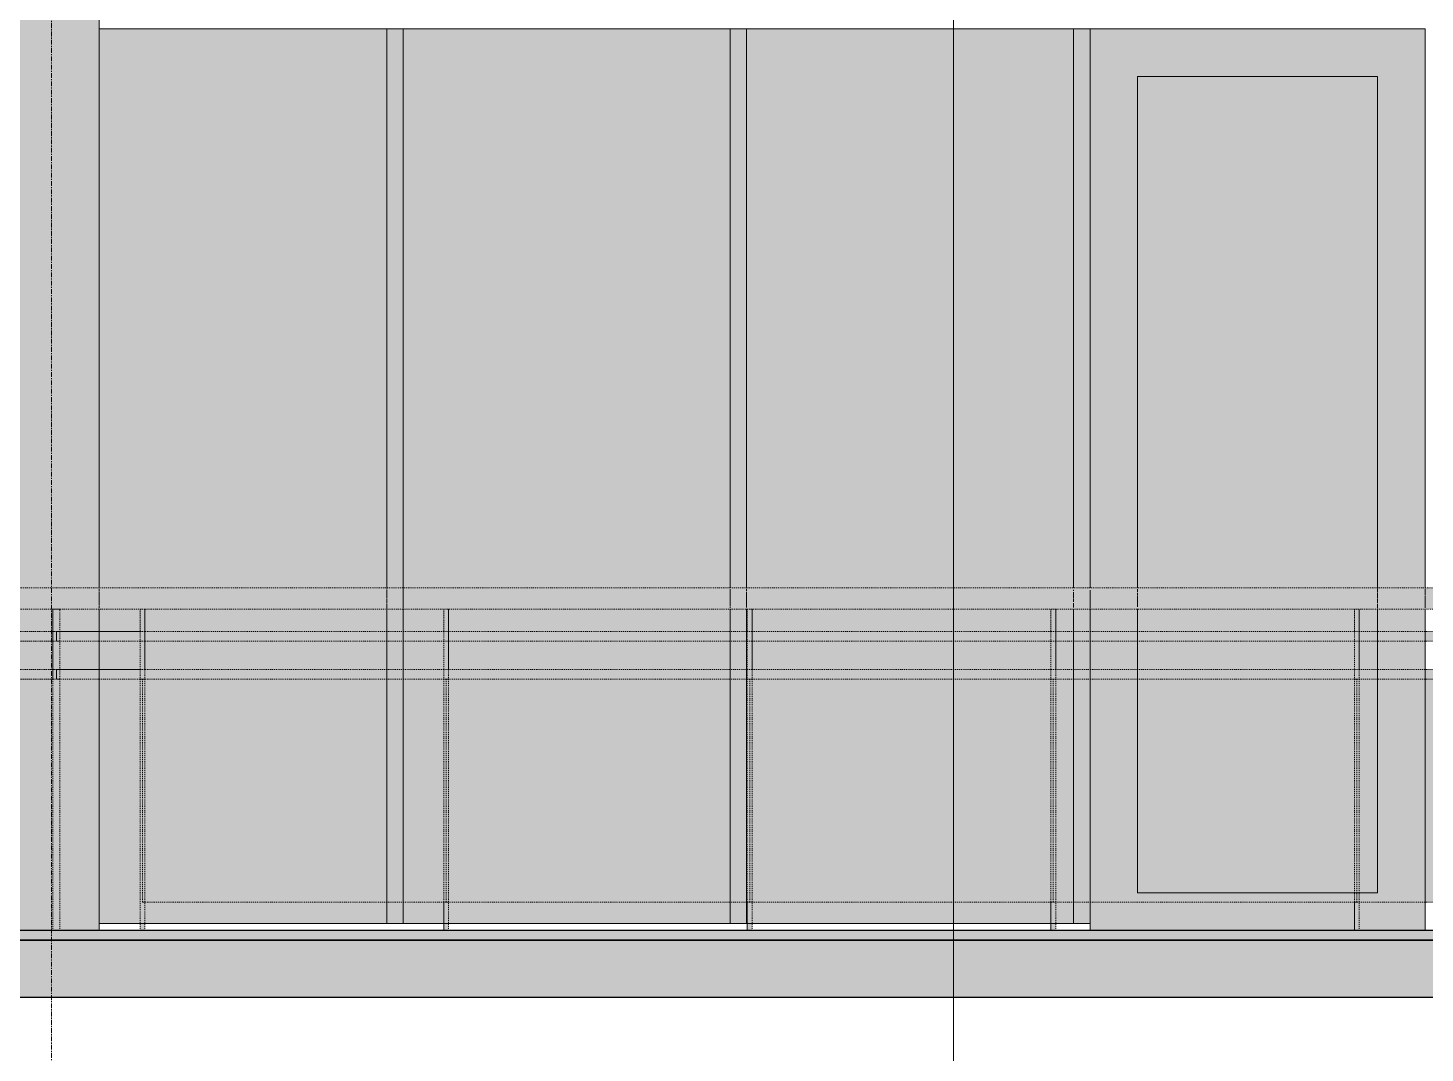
# Model space of a CAD drawing. Header units: inches. Extents: x -55396 to -733, y -290 to 853.
# Drawn here: x -24246.4 to -24099.1, y -11.9 to 96.1 of the extents above; entities that cross this region are included whole.
import ezdxf

# ---------------------------------------------------------------- set-up
doc = ezdxf.new("R2010")
doc.units = ezdxf.units.IN
doc.header["$MEASUREMENT"] = 0
for name, pattern in [('Dash 1_16_', [0.125, 0.0625, -0.0625]), ('Grid Line 1_2_', [0.875, 0.5, -0.125, 0.125, -0.125]), ('Grid Line 1_2__2_', [0.875, 0.5, -0.125, 0.125, -0.125])]:
    doc.linetypes.add(name, pattern=pattern)
for name, color, linetype, lineweight in [('A-DOOR', 31, 'Continuous', 9), ('A-FLOR', 192, 'Continuous', 9), ('A-FLOR-HRAL', 11, 'Continuous', 9), ('A-FLOR-LEVL', 51, 'Continuous', 9), ('A-GLAZ-CURT', 52, 'Continuous', 9), ('A-GLAZ-CWMG', 51, 'Continuous', 9), ('G-ANNO-SYMB', 111, 'Continuous', 9), ('S-BEAM', 12, 'Continuous', 9), ('S-GRID', 1, 'Continuous', 9)]:
    doc.layers.add(name, color=color, linetype=linetype, lineweight=lineweight)

# ---------------------------------------------------------------- blocks, each defined once
blk = doc.blocks.new('Locker Rooms and Restrooms_rvt-1-Section 13')
at = {"layer": 'A-FLOR-LEVL', "linetype": 'Grid Line 1_2__2_'}
blk.add_line((-26557.32, 0), (-21746.96, 0), dxfattribs=at)
blk = doc.blocks.new('Struct_Xcel_Sports Complex_rvt-1-Section 13')
at = {"layer": 'A-FLOR'}
blk.add_hatch(color=254, dxfattribs=at).paths.add_polyline_path([(-26273.39, -6), (-22066.14, -6), (-22066.14, 0), (-26273.39, 0), (-26273.39, -1.58)], flags=0)
at = {"layer": 'A-FLOR', "color": 130, "lineweight": 25}
for p, q in [((-22066.14, 0), (-26273.39, 0)), ((-26273.39, -6), (-22066.14, -6))]:
    blk.add_line(p, q, dxfattribs=at)
blk = doc.blocks.new('Railing - 3_4_-V53-Section 13')
at = {"layer": 'A-FLOR-HRAL', "linetype": 'Dash 1_16_', "transparency": 33554432}
blk.add_hatch(color=256, dxfattribs=at).paths.add_polyline_path([(-24243.02, 1), (-24243.02, 34.87), (-24243.77, 34.87), (-24243.77, 1)], flags=0)
at = {"layer": 'A-FLOR-HRAL', "linetype": 'Dash 1_16_'}
for p, q in [((-24243.77, 34.87), (-24243.77, 32.5)), ((-24243.02, 34.87), (-24243.77, 34.87)), ((-24243.77, 32.5), (-24243.77, 34.87)), ((-24243.77, 34.87), (-24243.02, 34.87)), ((-24243.02, 32.5), (-24243.02, 34.87)), ((-24243.02, 32.5), (-24243.02, 34.87)), ((-24243.77, 32.47), (-24243.77, 31.5)), ((-24243.77, 31.5), (-24243.77, 32.47)), ((-24243.02, 31.5), (-24243.02, 32.5)), ((-24243.02, 31.5), (-24243.02, 32.5)), ((-24243.77, 31.5), (-24243.77, 28.5)), ((-24243.77, 28.5), (-24243.77, 31.5)), ((-24243.02, 28.5), (-24243.02, 31.5)), ((-24243.02, 28.5), (-24243.02, 31.5)), ((-24243.77, 28.47), (-24243.77, 27.5)), ((-24243.77, 27.5), (-24243.77, 28.47)), ((-24243.02, 27.5), (-24243.02, 28.5)), ((-24243.02, 27.5), (-24243.02, 28.5)), ((-24243.77, 27.5), (-24243.77, 1)), ((-24243.77, 1), (-24243.77, 27.5)), ((-24243.02, 1), (-24243.02, 27.5)), ((-24243.02, 1), (-24243.02, 27.5))]:
    blk.add_line(p, q, dxfattribs=at)
blk = doc.blocks.new('Railing - 2_ x 1_2_-V94-Section 13')
at = {"layer": 'A-FLOR-HRAL', "linetype": 'Dash 1_16_', "transparency": 33554432}
blk.add_hatch(color=256, dxfattribs=at).paths.add_polyline_path([(-24234.57, 1), (-24234.07, 1), (-24234.07, 34.87), (-24234.57, 34.87), (-24234.57, 17.96)], flags=0)
at = {"layer": 'A-FLOR-HRAL', "linetype": 'Dash 1_16_'}
for p, q in [((-24234.57, 34.87), (-24234.57, 32.5)), ((-24234.07, 34.87), (-24234.57, 34.87)), ((-24234.57, 1), (-24234.57, 34.87)), ((-24234.57, 34.87), (-24234.07, 34.87)), ((-24234.07, 1), (-24234.07, 34.87)), ((-24234.07, 32.5), (-24234.07, 34.87)), ((-24234.57, 32.5), (-24234.57, 31.5)), ((-24234.07, 31.5), (-24234.07, 32.5)), ((-24234.57, 31.5), (-24234.57, 28.5)), ((-24234.07, 28.5), (-24234.07, 31.5)), ((-24234.57, 28.5), (-24234.57, 27.5)), ((-24234.07, 4), (-24234.07, 28.5)), ((-24234.57, 27.5), (-24234.57, 1)), ((-24234.07, 1), (-24234.07, 4))]:
    blk.add_line(p, q, dxfattribs=at)
blk = doc.blocks.new('Railing - 2_ 8_-V95-Section 13')
at = {"layer": 'A-FLOR-HRAL', "linetype": 'Dash 1_16_', "transparency": 33554432}
blk.add_hatch(color=256, dxfattribs=at).paths.add_polyline_path([(-24202.32, 4), (-24202.32, 27.5), (-24234.32, 27.5), (-24234.32, 4), (-24202.57, 4)], flags=0)
at = {"layer": 'A-FLOR-HRAL', "linetype": 'Dash 1_16_'}
for p, q in [((-24234.32, 4), (-24234.32, 27.5)), ((-24234.32, 27.5), (-24234.07, 27.5)), ((-24234.07, 27.5), (-24234.32, 27.5)), ((-24234.32, 27.5), (-24234.32, 4)), ((-24234.07, 27.5), (-24202.57, 27.5)), ((-24202.57, 27.5), (-24234.07, 27.5)), ((-24202.57, 27.5), (-24202.32, 27.5)), ((-24202.32, 27.5), (-24202.57, 27.5)), ((-24202.32, 27.5), (-24202.32, 4)), ((-24202.32, 4), (-24202.32, 27.5)), ((-24234.07, 4), (-24234.32, 4)), ((-24234.32, 4), (-24234.07, 4)), ((-24202.57, 4), (-24234.07, 4)), ((-24234.07, 4), (-24202.57, 4)), ((-24202.32, 4), (-24202.57, 4)), ((-24202.57, 4), (-24202.32, 4))]:
    blk.add_line(p, q, dxfattribs=at)
blk = doc.blocks.new('Railing - 2_ x 1_2_-V96-Section 13')
at = {"layer": 'A-FLOR-HRAL', "linetype": 'Dash 1_16_', "transparency": 33554432}
blk.add_hatch(color=256, dxfattribs=at).paths.add_polyline_path([(-24202.57, 1), (-24202.07, 1), (-24202.07, 34.87), (-24202.57, 34.87), (-24202.57, 17.96)], flags=0)
at = {"layer": 'A-FLOR-HRAL', "linetype": 'Dash 1_16_'}
for p, q in [((-24202.57, 34.87), (-24202.57, 32.5)), ((-24202.07, 34.87), (-24202.57, 34.87)), ((-24202.57, 1), (-24202.57, 34.87)), ((-24202.57, 34.87), (-24202.07, 34.87)), ((-24202.07, 1), (-24202.07, 34.87)), ((-24202.07, 32.5), (-24202.07, 34.87)), ((-24202.57, 32.5), (-24202.57, 31.5)), ((-24202.07, 31.5), (-24202.07, 32.5)), ((-24202.57, 31.5), (-24202.57, 28.5)), ((-24202.07, 28.5), (-24202.07, 31.5)), ((-24202.57, 28.5), (-24202.57, 4)), ((-24202.07, 4), (-24202.07, 28.5)), ((-24202.57, 4), (-24202.57, 1)), ((-24202.07, 1), (-24202.07, 4))]:
    blk.add_line(p, q, dxfattribs=at)
blk = doc.blocks.new('Railing - 2_ 8_-V97-Section 13')
at = {"layer": 'A-FLOR-HRAL', "linetype": 'Dash 1_16_', "transparency": 33554432}
blk.add_hatch(color=256, dxfattribs=at).paths.add_polyline_path([(-24186.75, 4), (-24170.32, 4), (-24170.32, 27.5), (-24202.32, 27.5), (-24202.32, 4), (-24202.07, 4)], flags=0)
at = {"layer": 'A-FLOR-HRAL', "linetype": 'Dash 1_16_'}
for p, q in [((-24202.32, 4), (-24202.32, 27.5)), ((-24202.32, 27.5), (-24202.07, 27.5)), ((-24202.07, 27.5), (-24202.32, 27.5)), ((-24202.32, 27.5), (-24202.32, 4)), ((-24202.07, 27.5), (-24170.57, 27.5)), ((-24170.57, 27.5), (-24202.07, 27.5)), ((-24170.57, 27.5), (-24170.32, 27.5)), ((-24170.32, 27.5), (-24170.57, 27.5)), ((-24170.32, 27.5), (-24170.32, 4)), ((-24170.32, 4), (-24170.32, 27.5)), ((-24202.07, 4), (-24202.32, 4)), ((-24202.32, 4), (-24202.07, 4)), ((-24170.57, 4), (-24202.07, 4)), ((-24202.07, 4), (-24170.57, 4)), ((-24170.32, 4), (-24170.57, 4)), ((-24170.57, 4), (-24170.32, 4))]:
    blk.add_line(p, q, dxfattribs=at)
blk = doc.blocks.new('Railing - 2_ x 1_2_-V98-Section 13')
at = {"layer": 'A-FLOR-HRAL', "linetype": 'Dash 1_16_', "transparency": 33554432}
blk.add_hatch(color=256, dxfattribs=at).paths.add_polyline_path([(-24170.57, 1), (-24170.07, 1), (-24170.07, 34.87), (-24170.57, 34.87), (-24170.57, 17.96)], flags=0)
at = {"layer": 'A-FLOR-HRAL', "linetype": 'Dash 1_16_'}
for p, q in [((-24170.57, 34.87), (-24170.57, 32.5)), ((-24170.07, 34.87), (-24170.57, 34.87)), ((-24170.57, 1), (-24170.57, 34.87)), ((-24170.57, 34.87), (-24170.07, 34.87)), ((-24170.07, 1), (-24170.07, 34.87)), ((-24170.07, 32.5), (-24170.07, 34.87)), ((-24170.57, 32.5), (-24170.57, 31.5)), ((-24170.07, 31.5), (-24170.07, 32.5)), ((-24170.57, 31.5), (-24170.57, 28.5)), ((-24170.07, 28.5), (-24170.07, 31.5)), ((-24170.57, 28.5), (-24170.57, 4)), ((-24170.07, 4), (-24170.07, 28.5)), ((-24170.57, 4), (-24170.57, 1)), ((-24170.07, 1), (-24170.07, 4))]:
    blk.add_line(p, q, dxfattribs=at)
blk = doc.blocks.new('Railing - 2_ x 1_2_-V99-Section 13')
at = {"layer": 'A-FLOR-HRAL', "linetype": 'Dash 1_16_', "transparency": 33554432}
blk.add_hatch(color=256, dxfattribs=at).paths.add_polyline_path([(-24138.57, 1), (-24138.07, 1), (-24138.07, 34.87), (-24138.57, 34.87), (-24138.57, 17.96)], flags=0)
at = {"layer": 'A-FLOR-HRAL', "linetype": 'Dash 1_16_'}
for p, q in [((-24138.57, 34.87), (-24138.57, 32.5)), ((-24138.07, 34.87), (-24138.57, 34.87)), ((-24138.57, 1), (-24138.57, 34.87)), ((-24138.57, 34.87), (-24138.07, 34.87)), ((-24138.07, 1), (-24138.07, 34.87)), ((-24138.07, 32.5), (-24138.07, 34.87)), ((-24138.57, 32.5), (-24138.57, 31.5)), ((-24138.07, 31.5), (-24138.07, 32.5)), ((-24138.57, 31.5), (-24138.57, 28.5)), ((-24138.07, 28.5), (-24138.07, 31.5)), ((-24138.57, 28.5), (-24138.57, 4)), ((-24138.07, 4), (-24138.07, 28.5)), ((-24138.57, 4), (-24138.57, 1)), ((-24138.07, 1), (-24138.07, 4))]:
    blk.add_line(p, q, dxfattribs=at)
blk = doc.blocks.new('Railing - 2_ x 1_2_-V100-Section 13')
at = {"layer": 'A-FLOR-HRAL', "linetype": 'Dash 1_16_', "transparency": 33554432}
blk.add_hatch(color=256, dxfattribs=at).paths.add_polyline_path([(-24106.57, 1), (-24106.07, 1), (-24106.07, 34.87), (-24106.57, 34.87), (-24106.57, 17.96)], flags=0)
at = {"layer": 'A-FLOR-HRAL', "linetype": 'Dash 1_16_'}
for p, q in [((-24106.57, 34.87), (-24106.57, 32.5)), ((-24106.07, 34.87), (-24106.57, 34.87)), ((-24106.57, 1), (-24106.57, 34.87)), ((-24106.57, 34.87), (-24106.07, 34.87)), ((-24106.07, 1), (-24106.07, 34.87)), ((-24106.07, 32.5), (-24106.07, 34.87)), ((-24106.57, 32.5), (-24106.57, 31.5)), ((-24106.07, 31.5), (-24106.07, 32.5)), ((-24106.57, 31.5), (-24106.57, 28.5)), ((-24106.07, 28.5), (-24106.07, 31.5)), ((-24106.57, 28.5), (-24106.57, 4)), ((-24106.07, 4), (-24106.07, 28.5)), ((-24106.57, 4), (-24106.57, 1)), ((-24106.07, 1), (-24106.07, 4))]:
    blk.add_line(p, q, dxfattribs=at)
blk = doc.blocks.new('Railing - Railing-939582-Section 13')
at = {"layer": 'A-FLOR-HRAL', "linetype": 'Dash 1_16_', "transparency": 33554432}
h = blk.add_hatch(color=256, dxfattribs=at)
h.paths.add_polyline_path([(-24595.08, 37.09), (-24595.53, 37.12), (-24595.99, 37.11)], flags=0)
h.paths.add_polyline_path([(-24602.25, 37.11), (-24602.22, 37.03), (-24602.23, 37.09)], flags=0)
h.paths.add_polyline_path([(-24514.77, 36), (-24243.39, 36), (-24243.39, 37.12), (-24325.4, 37.12), (-24342.26, 37.11), (-24359.54, 37.12), (-24601.6, 37.02), (-24602.39, 37.05), (-24602.39, 36.97), (-24602.62, 36.97), (-24602.17, 36.66), (-24601.88, 36.23), (-24601.78, 36), (-24515.06, 36)], flags=0)
h.paths.add_polyline_path([(-24601.79, 36.28), (-24601.96, 36.46), (-24601.84, 36.36), (-24601.8, 36.3)], flags=0)
for points in [[(-24103.31, 36), (-23233.26, 36), (-23233.26, 37.12), (-23280.95, 37.12), (-23314.13, 37.12), (-23793.5, 37.12), (-23849.79, 37.11), (-23863.85, 37.11), (-23888.64, 37.12), (-23964.01, 37.12), (-23982.9, 37.11), (-24022.97, 37.12), (-24243.39, 37.04), (-24243.39, 36), (-24105.29, 36)], [(-23237.15, 34.87), (-23233.26, 34.93), (-23233.26, 36), (-24243.39, 36), (-24243.39, 34.88), (-24195.39, 34.88), (-24163.47, 34.88), (-23690.19, 34.87), (-23238.7, 34.87)], [(-24602.22, 31.5), (-24243.39, 31.5), (-24243.39, 32.5), (-24602.89, 32.5), (-24602.89, 31.5), (-24602.24, 31.5)], [(-23737.48, 31.5), (-23233.26, 31.5), (-23233.26, 32.5), (-24243.39, 32.5), (-24243.39, 31.5), (-23746.12, 31.5)], [(-24601.93, 27.5), (-24243.39, 27.5), (-24243.39, 28.5), (-24602.89, 28.5), (-24602.89, 27.5), (-24602.22, 27.5)], [(-23737.48, 27.5), (-23233.26, 27.5), (-23233.26, 28.5), (-24243.39, 28.5), (-24243.39, 27.5), (-23754.07, 27.5)]]:
    blk.add_hatch(color=256, dxfattribs=at).paths.add_polyline_path(points, flags=0)
h = blk.add_hatch(color=256, dxfattribs=at)
h.paths.add_polyline_path([(-24387.82, 34.87), (-24243.39, 34.96), (-24243.39, 36), (-24601.78, 36), (-24601.92, 35.64), (-24601.84, 35.63), (-24602.09, 35.34), (-24602.35, 35.08), (-24602.35, 35), (-24602.14, 35), (-24602.45, 34.89), (-24600.29, 34.89), (-24596.35, 34.88), (-24596.3, 34.9), (-24553.56, 34.88), (-24535.65, 34.89), (-24399.01, 34.88), (-24393.66, 34.88)], flags=0)
h.paths.add_polyline_path([(-24506.19, 35.31), (-24506.19, 35.31), (-24504.79, 35.64)], flags=0)
at = {"layer": 'A-FLOR-HRAL', "linetype": 'Dash 1_16_'}
for p, q in [((-23233.26, 37.12), (-24243.39, 37.12)), ((-24243.39, 34.87), (-23233.26, 34.87)), ((-24253.85, 32.5), (-24243.39, 32.5)), ((-24243.77, 32.5), (-24253.85, 32.5)), ((-24243.39, 32.5), (-24243.77, 32.5)), ((-24243.39, 32.5), (-24243.39, 31.5)), ((-24243.39, 31.5), (-24243.39, 32.5)), ((-24243.39, 32.5), (-24234.57, 32.5)), ((-24243.02, 32.5), (-24243.39, 32.5)), ((-24234.57, 32.5), (-24243.02, 32.5)), ((-24234.57, 32.5), (-24234.07, 32.5)), ((-24234.07, 32.5), (-24234.57, 32.5)), ((-24234.07, 32.5), (-24202.57, 32.5)), ((-24202.57, 32.5), (-24234.07, 32.5)), ((-24202.57, 32.5), (-24202.07, 32.5)), ((-24202.07, 32.5), (-24202.57, 32.5)), ((-24202.07, 32.5), (-24170.57, 32.5)), ((-24170.57, 32.5), (-24202.07, 32.5)), ((-24170.57, 32.5), (-24170.07, 32.5)), ((-24170.07, 32.5), (-24170.57, 32.5)), ((-24170.07, 32.5), (-24138.57, 32.5)), ((-24138.57, 32.5), (-24170.07, 32.5)), ((-24138.57, 32.5), (-24138.07, 32.5)), ((-24138.07, 32.5), (-24138.57, 32.5)), ((-24138.07, 32.5), (-24106.57, 32.5)), ((-24106.57, 32.5), (-24138.07, 32.5)), ((-24106.57, 32.5), (-24106.07, 32.5)), ((-24106.07, 32.5), (-24106.57, 32.5)), ((-24106.07, 32.5), (-24074.57, 32.5)), ((-24074.57, 32.5), (-24106.07, 32.5)), ((-24243.77, 31.5), (-24253.85, 31.5)), ((-24243.39, 31.5), (-24253.85, 31.5)), ((-24243.39, 31.5), (-24243.77, 31.5)), ((-24243.02, 31.5), (-24243.39, 31.5)), ((-24234.57, 31.5), (-24243.39, 31.5)), ((-24234.57, 31.5), (-24243.02, 31.5)), ((-24234.07, 31.5), (-24234.57, 31.5)), ((-24234.07, 31.5), (-24234.57, 31.5)), ((-24202.57, 31.5), (-24234.07, 31.5)), ((-24202.57, 31.5), (-24234.07, 31.5)), ((-24202.07, 31.5), (-24202.57, 31.5)), ((-24202.07, 31.5), (-24202.57, 31.5)), ((-24170.57, 31.5), (-24202.07, 31.5)), ((-24170.57, 31.5), (-24202.07, 31.5)), ((-24170.07, 31.5), (-24170.57, 31.5)), ((-24170.07, 31.5), (-24170.57, 31.5)), ((-24138.57, 31.5), (-24170.07, 31.5)), ((-24138.57, 31.5), (-24170.07, 31.5)), ((-24138.07, 31.5), (-24138.57, 31.5)), ((-24138.07, 31.5), (-24138.57, 31.5)), ((-24106.57, 31.5), (-24138.07, 31.5)), ((-24106.57, 31.5), (-24138.07, 31.5)), ((-24106.07, 31.5), (-24106.57, 31.5)), ((-24106.07, 31.5), (-24106.57, 31.5)), ((-24074.57, 31.5), (-24106.07, 31.5)), ((-24074.57, 31.5), (-24106.07, 31.5)), ((-24253.85, 28.5), (-24243.39, 28.5)), ((-24243.77, 28.5), (-24253.85, 28.5)), ((-24243.39, 28.5), (-24243.77, 28.5)), ((-24243.39, 28.5), (-24243.39, 27.5)), ((-24243.39, 27.5), (-24243.39, 28.5)), ((-24243.39, 28.5), (-24234.57, 28.5)), ((-24243.02, 28.5), (-24243.39, 28.5)), ((-24234.57, 28.5), (-24243.02, 28.5)), ((-24234.57, 28.5), (-24234.07, 28.5)), ((-24234.07, 28.5), (-24234.57, 28.5)), ((-24234.07, 28.5), (-24202.57, 28.5)), ((-24202.57, 28.5), (-24234.07, 28.5)), ((-24202.57, 28.5), (-24202.07, 28.5)), ((-24202.07, 28.5), (-24202.57, 28.5)), ((-24202.07, 28.5), (-24170.57, 28.5)), ((-24170.57, 28.5), (-24202.07, 28.5)), ((-24170.57, 28.5), (-24170.07, 28.5)), ((-24170.07, 28.5), (-24170.57, 28.5)), ((-24170.07, 28.5), (-24138.57, 28.5)), ((-24138.57, 28.5), (-24170.07, 28.5)), ((-24138.57, 28.5), (-24138.07, 28.5)), ((-24138.07, 28.5), (-24138.57, 28.5)), ((-24138.07, 28.5), (-24106.57, 28.5)), ((-24106.57, 28.5), (-24138.07, 28.5)), ((-24106.57, 28.5), (-24106.07, 28.5)), ((-24106.07, 28.5), (-24106.57, 28.5)), ((-24106.07, 28.5), (-24074.57, 28.5)), ((-24074.57, 28.5), (-24106.07, 28.5)), ((-24243.77, 27.5), (-24253.85, 27.5)), ((-24243.39, 27.5), (-24253.85, 27.5)), ((-24243.39, 27.5), (-24243.77, 27.5)), ((-24243.02, 27.5), (-24243.39, 27.5)), ((-24234.57, 27.5), (-24243.39, 27.5)), ((-24234.57, 27.5), (-24243.02, 27.5)), ((-24234.32, 27.5), (-24234.57, 27.5)), ((-24234.07, 27.5), (-24234.57, 27.5)), ((-24234.07, 27.5), (-24234.32, 27.5)), ((-24202.57, 27.5), (-24234.07, 27.5)), ((-24202.57, 27.5), (-24234.07, 27.5)), ((-24202.07, 27.5), (-24202.57, 27.5)), ((-24202.07, 27.5), (-24202.57, 27.5)), ((-24170.57, 27.5), (-24202.07, 27.5)), ((-24170.57, 27.5), (-24202.07, 27.5)), ((-24170.07, 27.5), (-24170.57, 27.5)), ((-24170.07, 27.5), (-24170.57, 27.5)), ((-24138.57, 27.5), (-24170.07, 27.5)), ((-24138.57, 27.5), (-24170.07, 27.5)), ((-24138.07, 27.5), (-24138.57, 27.5)), ((-24138.07, 27.5), (-24138.57, 27.5)), ((-24106.57, 27.5), (-24138.07, 27.5)), ((-24106.57, 27.5), (-24138.07, 27.5)), ((-24106.07, 27.5), (-24106.57, 27.5)), ((-24106.07, 27.5), (-24106.57, 27.5)), ((-24074.57, 27.5), (-24106.07, 27.5)), ((-24074.57, 27.5), (-24106.07, 27.5))]:
    blk.add_line(p, q, dxfattribs=at)
at = {"layer": 'A-FLOR-HRAL', "linetype": 'Dash 1_16_', "flags": 128}
for points in [[(-24243.39, 37.12), (-24255.39, 37.12), (-24267.38, 37.12), (-24279.34, 37.12), (-24291.26, 37.12), (-24303.12, 37.12), (-24314.92, 37.12), (-24326.65, 37.12), (-24338.27, 37.12), (-24349.8, 37.12), (-24361.2, 37.12), (-24372.48, 37.12), (-24383.61, 37.12), (-24394.58, 37.12), (-24405.39, 37.12), (-24416.01, 37.12), (-24426.45, 37.12), (-24436.68, 37.12), (-24446.69, 37.12), (-24456.48, 37.12), (-24466.04, 37.12), (-24475.34, 37.12), (-24484.39, 37.12), (-24493.17, 37.12), (-24501.68, 37.12), (-24509.89, 37.12), (-24517.81, 37.12), (-24525.43, 37.12), (-24532.73, 37.12), (-24539.71, 37.12), (-24546.36, 37.12), (-24552.67, 37.12), (-24558.64, 37.12), (-24564.26, 37.12), (-24569.52, 37.12), (-24574.42, 37.12), (-24578.95, 37.12), (-24583.11, 37.12), (-24586.89, 37.12), (-24590.29, 37.12), (-24593.31, 37.12), (-24595.93, 37.12), (-24598.17, 37.12), (-24600.01, 37.12), (-24601.45, 37.12), (-24602.5, 37.12), (-24603.14, 37.12), (-24603.39, 37.12), (-24603.39, 37.12)], [(-24243.39, 34.87), (-24255.39, 34.87), (-24267.38, 34.87), (-24279.34, 34.87), (-24291.26, 34.87), (-24303.12, 34.87), (-24314.92, 34.87), (-24326.65, 34.87), (-24338.27, 34.87), (-24349.8, 34.87), (-24361.2, 34.87), (-24372.48, 34.87), (-24383.61, 34.87), (-24394.58, 34.87), (-24405.39, 34.87), (-24416.01, 34.87), (-24426.45, 34.87), (-24436.68, 34.87), (-24446.69, 34.87), (-24456.48, 34.87), (-24466.04, 34.87), (-24475.34, 34.87), (-24484.39, 34.87), (-24493.17, 34.87), (-24501.68, 34.87), (-24509.89, 34.87), (-24517.81, 34.87), (-24525.43, 34.87), (-24532.73, 34.87), (-24539.71, 34.87), (-24546.36, 34.87), (-24552.67, 34.87), (-24558.64, 34.87), (-24564.26, 34.87), (-24569.52, 34.87), (-24574.42, 34.87), (-24578.95, 34.87), (-24583.11, 34.87), (-24586.89, 34.87), (-24590.29, 34.87), (-24593.31, 34.87), (-24595.93, 34.87), (-24598.17, 34.87), (-24600.01, 34.87), (-24601.45, 34.87), (-24602.5, 34.87), (-24603.14, 34.87), (-24603.39, 34.87), (-24603.39, 34.87)]]:
    blk.add_lwpolyline(points, dxfattribs=at)
for name, p in [('Railing - 3_4_-V53-Section 13', (0, 0)), ('Railing - 2_ x 1_2_-V94-Section 13', (0, 0)), ('Railing - 2_ x 1_2_-V96-Section 13', (0, 0)), ('Railing - 2_ x 1_2_-V98-Section 13', (0, 0)), ('Railing - 2_ x 1_2_-V99-Section 13', (0, 0)), ('Railing - 2_ x 1_2_-V100-Section 13', (0, 0)), ('Railing - 2_ 8_-V95-Section 13', (0, 0)), ('Railing - 2_ 8_-V97-Section 13', (0, 0)), ('Railing - 2_ 8_-V97-Section 13', (32, 0)), ('Railing - 2_ 8_-V97-Section 13', (64, 0)), ('Railing - 2_ 8_-V97-Section 13', (96, 0))]:
    blk.add_blockref(name, p)
blk = doc.blocks.new('columns and girder2 - one-V184-Section 13')
at = {"layer": 'S-BEAM'}
blk.add_hatch(color=256, dxfattribs=at).paths.add_polyline_path([(-24238.89, 1), (-24238.89, 294.37), (-24248.89, 294.37), (-24248.89, 1), (-24243.02, 1)], flags=0)
for p, q in [((-24238.89, 294.37), (-24238.89, 37.12)), ((-24238.89, 37.02), (-24238.89, 36.77)), ((-24238.89, 36.71), (-24238.89, 36.39)), ((-24238.89, 36.34), (-24238.89, 36.04)), ((-24238.89, 36), (-24238.89, 35.67)), ((-24238.89, 35.64), (-24238.89, 35.25)), ((-24238.89, 35.17), (-24238.89, 34.99)), ((-24238.89, 34.87), (-24238.89, 32.5)), ((-24238.89, 32.5), (-24238.89, 31.5)), ((-24238.89, 31.5), (-24238.89, 28.5)), ((-24238.89, 28.5), (-24238.89, 27.5)), ((-24238.89, 27.5), (-24238.89, 1))]:
    blk.add_line(p, q, dxfattribs=at)
blk = doc.blocks.new('System Panel - Interior Glazing-V200-Section 13')
at = {"layer": 'A-GLAZ-CURT'}
blk.add_hatch(color=256, dxfattribs=at).paths.add_polyline_path([(-24238.89, 1.75), (-24208.58, 1.75), (-24208.58, 96), (-24238.89, 96), (-24238.89, 17.96)], flags=0)
for p, q in [((-24208.58, 96), (-24238.89, 96)), ((-24238.89, 1.75), (-24234.57, 1.75)), ((-24234.57, 1.75), (-24234.07, 1.75)), ((-24234.07, 1.75), (-24208.58, 1.75))]:
    blk.add_line(p, q, dxfattribs=at)
blk = doc.blocks.new('System Panel - Interior Glazing-V201-Section 13')
at = {"layer": 'A-GLAZ-CURT'}
blk.add_hatch(color=256, dxfattribs=at).paths.add_polyline_path([(-24206.83, 1.75), (-24172.39, 1.75), (-24172.39, 96), (-24206.83, 96), (-24206.83, 4)], flags=0)
for p, q in [((-24172.39, 96), (-24206.83, 96)), ((-24206.83, 1.75), (-24202.57, 1.75)), ((-24202.57, 1.75), (-24202.07, 1.75)), ((-24202.07, 1.75), (-24172.39, 1.75))]:
    blk.add_line(p, q, dxfattribs=at)
blk = doc.blocks.new('System Panel - Interior Glazing-V202-Section 13')
at = {"layer": 'A-GLAZ-CURT'}
blk.add_hatch(color=256, dxfattribs=at).paths.add_polyline_path([(-24170.07, 1.75), (-24136.2, 1.75), (-24136.2, 96), (-24170.64, 96), (-24170.57, 1.75), (-24170.32, 1.75)], flags=0)
for p, q in [((-24136.2, 96), (-24170.64, 96)), ((-24170.57, 1.75), (-24170.07, 1.75)), ((-24170.07, 1.75), (-24138.57, 1.75)), ((-24138.57, 1.75), (-24138.07, 1.75)), ((-24138.07, 1.75), (-24136.2, 1.75))]:
    blk.add_line(p, q, dxfattribs=at)
blk = doc.blocks.new('Door_Single_Storefront - one-1305219-Section 13')
at = {"layer": 'A-DOOR'}
h = blk.add_hatch(color=256, dxfattribs=at)
h.paths.add_polyline_path([(-24134.45, 1), (-24099.14, 1), (-24099.14, 96), (-24134.45, 96), (-24134.45, 1.75)], flags=0)
h.paths.add_polyline_path([(-24129.45, 5), (-24129.45, 91), (-24104.14, 91), (-24104.14, 5), (-24117.63, 5)], flags=0)
blk.add_hatch(color=256, dxfattribs=at).paths.add_polyline_path([(-24129.45, 5), (-24104.14, 5), (-24104.14, 91), (-24129.45, 91), (-24129.45, 17.96)], flags=0)
for p, q in [((-24099.14, 96), (-24134.45, 96)), ((-24099.14, 96), (-24099.14, 37.12)), ((-24129.45, 91), (-24129.45, 37.11)), ((-24129.45, 91), (-24104.14, 91)), ((-24104.14, 37.12), (-24104.14, 91)), ((-24129.45, 36.99), (-24129.45, 36.88)), ((-24129.45, 36.82), (-24129.45, 36.65)), ((-24104.14, 36.94), (-24104.14, 37.03)), ((-24104.14, 36.65), (-24104.14, 36.92)), ((-24099.14, 37), (-24099.14, 36.87)), ((-24099.14, 36.82), (-24099.14, 36.56)), ((-24129.45, 36.54), (-24129.45, 36.37)), ((-24129.45, 36.31), (-24129.45, 36)), ((-24129.45, 35.95), (-24129.45, 35.5)), ((-24129.45, 35.47), (-24129.45, 35.12)), ((-24104.14, 36.39), (-24104.14, 36.6)), ((-24104.14, 36), (-24104.14, 36.34)), ((-24104.14, 35.49), (-24104.14, 35.92)), ((-24104.14, 34.99), (-24104.14, 35.4)), ((-24099.14, 36.52), (-24099.14, 36.29)), ((-24099.14, 36.22), (-24099.14, 35.01)), ((-24129.45, 34.91), (-24129.45, 32.5)), ((-24104.14, 32.5), (-24104.14, 34.88)), ((-24099.14, 34.88), (-24099.14, 32.5)), ((-24129.45, 32.5), (-24129.45, 31.5)), ((-24104.14, 31.5), (-24104.14, 32.5)), ((-24099.14, 32.5), (-24099.14, 31.5)), ((-24129.45, 31.5), (-24129.45, 28.5)), ((-24104.14, 28.5), (-24104.14, 31.5)), ((-24099.14, 31.5), (-24099.14, 28.5)), ((-24129.45, 28.5), (-24129.45, 5)), ((-24104.14, 5), (-24104.14, 28.5)), ((-24099.14, 28.5), (-24099.14, 4)), ((-24129.45, 5), (-24106.57, 5)), ((-24106.57, 5), (-24106.07, 5)), ((-24106.07, 5), (-24104.14, 5)), ((-24099.14, 4), (-24099.14, 1)), ((-24134.45, 1), (-24134.45, 1.75))]:
    blk.add_line(p, q, dxfattribs=at)
blk = doc.blocks.new('Rectangular Mullion - Interior 1_75_ x 4_5_-V244-Section 13')
at = {"layer": 'A-GLAZ-CWMG'}
blk.add_hatch(color=256, dxfattribs=at).paths.add_polyline_path([(-24206.83, 1.75), (-24206.83, 96), (-24208.58, 96), (-24208.58, 1.75)], flags=0)
for p, q in [((-24208.58, 96), (-24206.83, 96)), ((-24208.58, 96), (-24208.58, 37.12)), ((-24206.83, 37.12), (-24206.83, 96)), ((-24208.58, 37.05), (-24208.58, 36.96)), ((-24208.58, 36.89), (-24208.58, 36)), ((-24206.83, 36.88), (-24206.83, 37.04)), ((-24206.83, 36.34), (-24206.83, 36.87)), ((-24208.58, 35.91), (-24208.58, 35.52)), ((-24208.58, 35.46), (-24208.58, 35.14)), ((-24206.83, 34.97), (-24206.83, 36.34)), ((-24208.58, 35.11), (-24208.58, 34.94)), ((-24208.58, 34.88), (-24208.58, 32.5)), ((-24206.83, 32.5), (-24206.83, 34.89)), ((-24208.58, 32.5), (-24208.58, 31.5)), ((-24206.83, 31.5), (-24206.83, 32.5)), ((-24208.58, 31.5), (-24208.58, 28.5)), ((-24206.83, 28.5), (-24206.83, 31.5)), ((-24208.58, 28.5), (-24208.58, 4)), ((-24206.83, 4), (-24206.83, 28.5)), ((-24208.58, 4), (-24208.58, 1.75)), ((-24206.83, 1.75), (-24206.83, 4)), ((-24206.83, 1.75), (-24208.58, 1.75))]:
    blk.add_line(p, q, dxfattribs=at)
blk = doc.blocks.new('Rectangular Mullion - Interior 1_75_ x 4_5_-V245-Section 13')
at = {"layer": 'A-GLAZ-CWMG'}
blk.add_hatch(color=256, dxfattribs=at).paths.add_polyline_path([(-24170.64, 1.75), (-24170.64, 96), (-24172.39, 96), (-24172.39, 1.75)], flags=0)
for p, q in [((-24172.39, 96), (-24170.64, 96)), ((-24172.39, 96), (-24172.39, 37.11)), ((-24170.64, 37.1), (-24170.64, 96)), ((-24172.39, 36.97), (-24172.39, 36)), ((-24170.64, 36.81), (-24170.64, 37.02)), ((-24172.39, 36), (-24172.39, 35.55)), ((-24172.39, 35.5), (-24172.39, 35.22)), ((-24170.64, 35.22), (-24170.64, 36.71)), ((-24172.39, 35.15), (-24172.39, 35.01)), ((-24172.39, 34.89), (-24172.39, 32.5)), ((-24170.64, 35.03), (-24170.64, 35.17)), ((-24170.64, 32.5), (-24170.64, 34.9)), ((-24172.39, 32.5), (-24172.39, 31.5)), ((-24170.64, 31.5), (-24170.64, 32.5)), ((-24172.39, 31.5), (-24172.39, 28.5)), ((-24170.64, 28.5), (-24170.64, 31.5)), ((-24172.39, 28.5), (-24172.39, 4)), ((-24170.64, 4), (-24170.64, 28.5)), ((-24172.39, 4), (-24172.39, 1.75)), ((-24170.64, 1.75), (-24170.64, 4)), ((-24170.64, 1.75), (-24172.39, 1.75))]:
    blk.add_line(p, q, dxfattribs=at)
blk = doc.blocks.new('Rectangular Mullion - Interior 1_75_ x 4_5_-V246-Section 13')
at = {"layer": 'A-GLAZ-CWMG'}
blk.add_hatch(color=256, dxfattribs=at).paths.add_polyline_path([(-24134.45, 1.75), (-24134.45, 96), (-24136.2, 96), (-24136.2, 1.75)], flags=0)
for p, q in [((-24136.2, 96), (-24134.45, 96)), ((-24136.2, 96), (-24136.2, 37.1)), ((-24134.45, 37.12), (-24134.45, 96)), ((-24136.2, 36.89), (-24136.2, 36.79)), ((-24134.45, 35.33), (-24134.45, 36.87)), ((-24136.2, 36.66), (-24136.2, 36.07)), ((-24136.2, 36), (-24136.2, 35.64)), ((-24136.2, 35.51), (-24136.2, 35.05)), ((-24136.2, 34.88), (-24136.2, 32.5)), ((-24134.45, 35.12), (-24134.45, 35.29)), ((-24134.45, 34.97), (-24134.45, 35.07)), ((-24134.45, 32.5), (-24134.45, 34.89)), ((-24136.2, 32.5), (-24136.2, 31.5)), ((-24134.45, 31.5), (-24134.45, 32.5)), ((-24136.2, 31.5), (-24136.2, 28.5)), ((-24134.45, 28.5), (-24134.45, 31.5)), ((-24136.2, 28.5), (-24136.2, 4)), ((-24134.45, 4), (-24134.45, 28.5)), ((-24136.2, 4), (-24136.2, 1.75)), ((-24134.45, 1.75), (-24134.45, 4)), ((-24134.45, 1.75), (-24136.2, 1.75))]:
    blk.add_line(p, q, dxfattribs=at)

msp = doc.modelspace()

# ---------------------------------------------------------------- hatches: boundary and pattern name
at = {"layer": 'A-FLOR'}
msp.add_hatch(color=256, dxfattribs=at).paths.add_polyline_path([(-23875.71, 0), (-23085.89, 0), (-23085.89, 1), (-24603.39, 1), (-24603.39, 0), (-23910.27, 0)], flags=0)

# ---------------------------------------------------------------- linework, layer by layer
at = {"layer": 'A-FLOR', "lineweight": 25}
for p, q in [((-23085.89, 1), (-26010.64, 1)), ((-26010.64, 0), (-23085.89, 0))]:
    msp.add_line(p, q, dxfattribs=at)
at = {"layer": 'A-FLOR-LEVL', "linetype": 'Grid Line 1_2_'}
msp.add_line((-26557.32, 0), (-21746.96, 0), dxfattribs=at)
at = {"layer": 'G-ANNO-SYMB'}
msp.add_line((-24148.84, 545.16), (-24148.84, -79.66), dxfattribs=at)
at = {"layer": 'S-GRID', "linetype": 'Grid Line 1_2_'}
msp.add_line((-24243.89, -273.16), (-24243.89, 489.49), dxfattribs=at)
msp.add_line((-24243.89, -273.16), (-24243.89, 489.49), dxfattribs=at)

# ---------------------------------------------------------------- block references
at = {"layer": 'A-DOOR'}
msp.add_blockref('Door_Single_Storefront - one-1305219-Section 13', (0, 0), dxfattribs=at)
at = {"layer": 'A-FLOR-HRAL', "linetype": 'Dash 1_16_'}
msp.add_blockref('Railing - Railing-939582-Section 13', (0, 0), dxfattribs=at)
at = {"layer": 'A-GLAZ-CURT'}
for name in ['System Panel - Interior Glazing-V200-Section 13', 'System Panel - Interior Glazing-V201-Section 13', 'System Panel - Interior Glazing-V202-Section 13']:
    msp.add_blockref(name, (0, 0), dxfattribs=at)
at = {"layer": 'A-GLAZ-CWMG'}
for name in ['Rectangular Mullion - Interior 1_75_ x 4_5_-V244-Section 13', 'Rectangular Mullion - Interior 1_75_ x 4_5_-V245-Section 13', 'Rectangular Mullion - Interior 1_75_ x 4_5_-V246-Section 13']:
    msp.add_blockref(name, (0, 0), dxfattribs=at)
at = {"layer": 'S-BEAM'}
msp.add_blockref('columns and girder2 - one-V184-Section 13', (0, 0), dxfattribs=at)

# ---------------------------------------------------------------- next in the draw order: block references
at = {"lineweight": 5}
msp.add_blockref('Locker Rooms and Restrooms_rvt-1-Section 13', (0, 0), dxfattribs=at)

# ---------------------------------------------------------------- next in the draw order: block references
msp.add_blockref('Struct_Xcel_Sports Complex_rvt-1-Section 13', (0, 0), dxfattribs=at)

doc.saveas('drawing.dxf')
